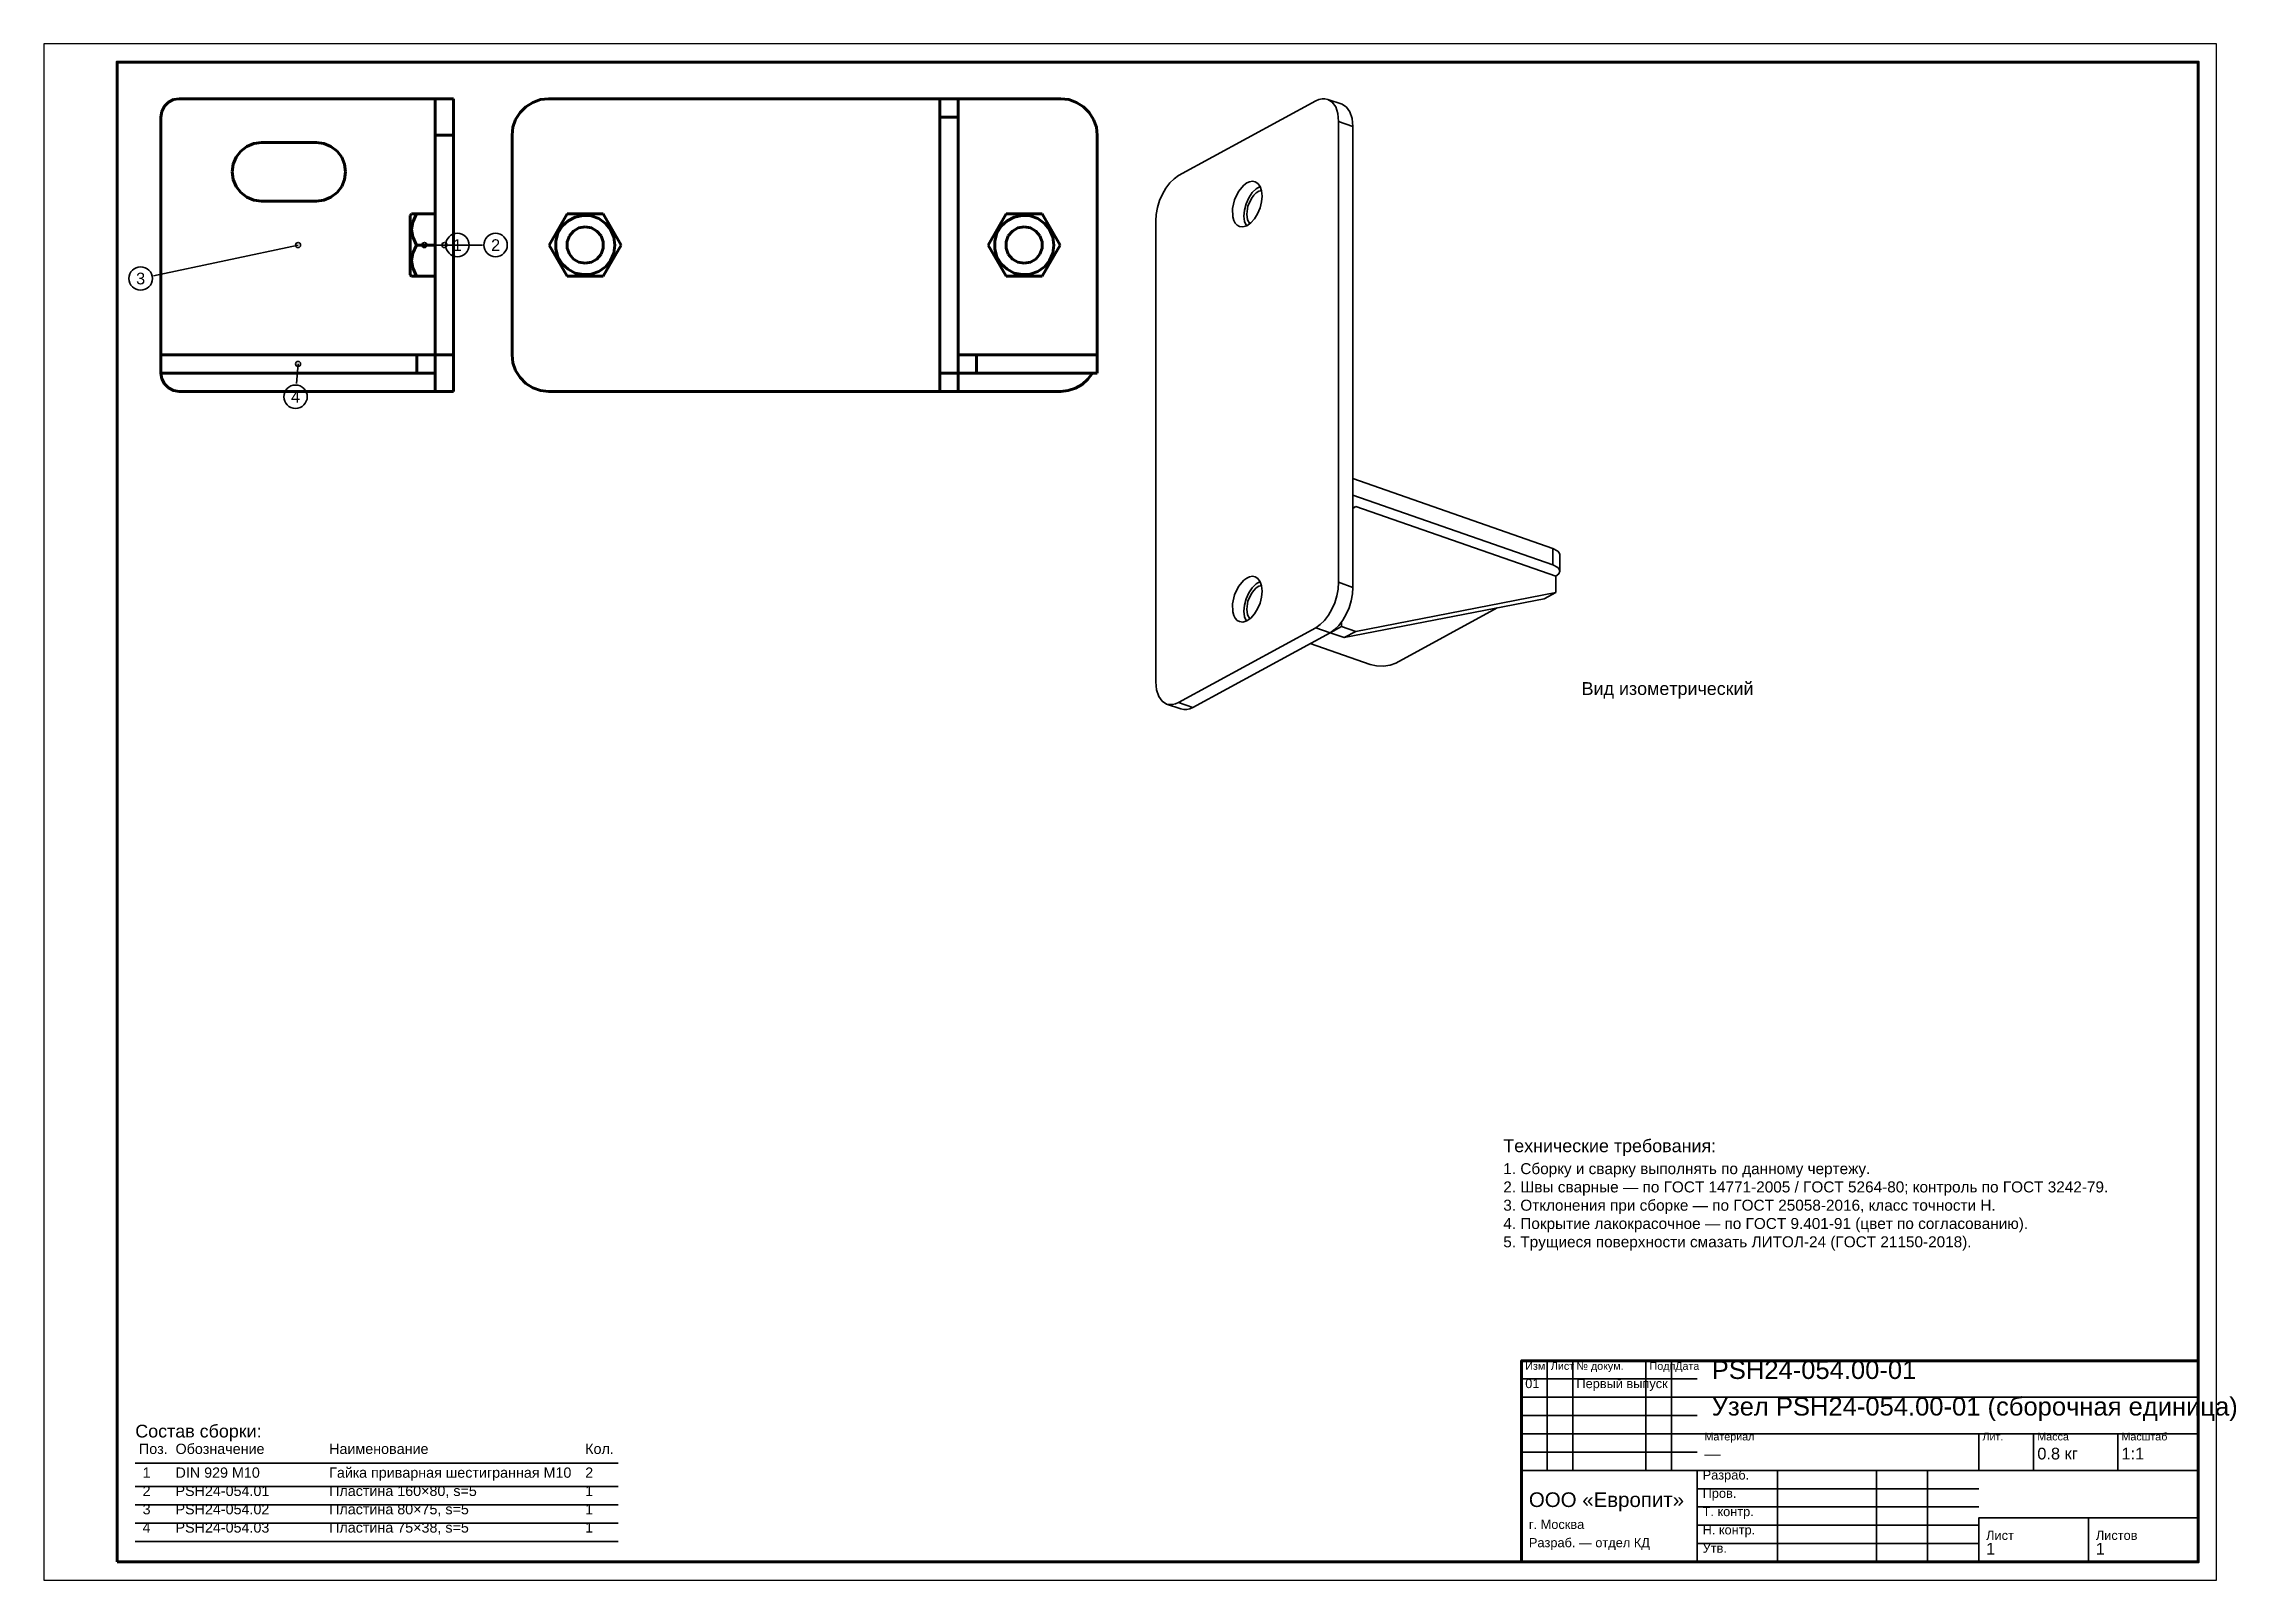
# Model space of a CAD drawing. Header units: millimetres. Extents: x 0 to 599, y 0 to 420.
import ezdxf
from ezdxf.enums import TextEntityAlignment as Align

# ---------------------------------------------------------------- set-up
doc = ezdxf.new("R2010")
doc.units = ezdxf.units.MM
doc.styles.add('GOST', font='Arial')

msp = doc.modelspace()

# ---------------------------------------------------------------- linework, layer by layer
at = {"color": 1, "lineweight": 70}
for p, q in [((32.95, 402.94), (32.24, 401.55)), ((34.06, 404.05), (32.95, 402.94)), ((35.45, 404.76), (34.06, 404.05)), ((37, 405), (35.45, 404.76)), ((107, 405), (37, 405)), ((107, 404.94), (107, 405)), ((112, 405), (107, 405)), ((107, 404.75), (107, 404.94)), ((107, 404.44), (107, 404.75)), ((107, 404.01), (107, 404.44)), ((107, 403.47), (107, 404.01)), ((107, 402.82), (107, 403.47)), ((107, 402.07), (107, 402.82)), ((107, 401.23), (107, 402.07)), ((112, 405), (112, 404.94)), ((112, 404.94), (112, 404.75)), ((112, 404.75), (112, 404.44)), ((112, 404.44), (112, 404.01)), ((112, 404.01), (112, 403.47)), ((112, 403.47), (112, 402.82)), ((112, 402.82), (112, 402.07)), ((112, 402.07), (112, 401.23)), ((131.77, 402.82), (130.18, 401.23)), ((133.66, 404.01), (131.77, 402.82)), ((135.77, 404.75), (133.66, 404.01)), ((138, 405), (135.77, 404.75)), ((245, 405), (138, 405)), ((245, 405), (250, 405)), ((245, 404.97), (245, 405)), ((245, 404.87), (245, 404.97)), ((245, 404.72), (245, 404.87)), ((245, 404.5), (245, 404.72)), ((245, 404.23), (245, 404.5)), ((245, 403.91), (245, 404.23)), ((245, 403.54), (245, 403.91)), ((245, 403.12), (245, 403.54)), ((245, 402.66), (245, 403.12)), ((245, 402.17), (245, 402.66)), ((245, 401.65), (245, 402.17)), ((245, 401.11), (245, 401.65)), ((278, 405), (250, 405)), ((250, 405), (250, 404.97)), ((250, 404.97), (250, 404.87)), ((250, 404.87), (250, 404.72)), ((250, 404.72), (250, 404.5)), ((250, 404.5), (250, 404.23)), ((250, 404.23), (250, 403.91)), ((250, 403.91), (250, 403.54)), ((250, 403.54), (250, 403.12)), ((250, 403.12), (250, 402.66)), ((250, 402.66), (250, 402.17)), ((250, 402.17), (250, 401.65)), ((250, 401.65), (250, 401.11)), ((280.23, 404.75), (278, 405)), ((282.34, 404.01), (280.23, 404.75)), ((284.23, 402.82), (282.34, 404.01)), ((285.82, 401.23), (284.23, 402.82)), ((32.24, 401.55), (32, 400)), ((32, 400), (32, 335)), ((107, 400.32), (107, 401.23)), ((107, 399.34), (107, 400.32)), ((107, 398.3), (107, 399.34)), ((107, 397.23), (107, 398.3)), ((107, 396.12), (107, 397.23)), ((107, 395), (107, 396.12)), ((112, 401.23), (112, 400.32)), ((112, 400.32), (112, 399.34)), ((112, 399.34), (112, 398.3)), ((112, 398.3), (112, 397.23)), ((112, 397.23), (112, 396.12)), ((112, 396.12), (112, 395)), ((128.25, 397.23), (128, 395)), ((128.99, 399.34), (128.25, 397.23)), ((130.18, 401.23), (128.99, 399.34)), ((245, 400.56), (245, 401.11)), ((245, 400), (245, 400.56)), ((245, 330), (245, 400)), ((245, 400), (250, 400)), ((250, 401.11), (250, 400.56)), ((250, 400.56), (250, 400)), ((250, 400), (250, 330)), ((287.01, 399.34), (285.82, 401.23)), ((287.75, 397.23), (287.01, 399.34)), ((288, 395), (287.75, 397.23)), ((53.84, 390.66), (52.57, 389)), ((55.5, 391.93), (53.84, 390.66)), ((57.43, 392.73), (55.5, 391.93)), ((59.5, 393), (57.43, 392.73)), ((74.5, 393), (59.5, 393)), ((76.57, 392.73), (74.5, 393)), ((78.5, 391.93), (76.57, 392.73)), ((80.16, 390.66), (78.5, 391.93)), ((81.43, 389), (80.16, 390.66)), ((107, 335), (107, 395)), ((112, 395), (107, 395)), ((112, 395), (112, 335)), ((128, 395), (128, 335)), ((288, 335), (288, 395)), ((51.77, 387.07), (51.5, 385)), ((51.5, 385), (51.77, 382.93)), ((52.57, 389), (51.77, 387.07)), ((82.23, 387.07), (81.43, 389)), ((82.5, 385), (82.23, 387.07)), ((82.23, 382.93), (82.5, 385)), ((51.77, 382.93), (52.57, 381)), ((52.57, 381), (53.84, 379.34)), ((53.84, 379.34), (55.5, 378.07)), ((55.5, 378.07), (57.43, 377.27)), ((76.57, 377.27), (78.5, 378.07)), ((78.5, 378.07), (80.16, 379.34)), ((80.16, 379.34), (81.43, 381)), ((81.43, 381), (82.23, 382.93)), ((57.43, 377.27), (59.5, 377)), ((59.5, 377), (74.5, 377)), ((74.5, 377), (76.57, 377.27)), ((100.15, 373.11), (100.54, 373.5)), ((100.15, 373.11), (100.15, 373.06)), ((100.15, 373.06), (100.15, 372.91)), ((100.15, 372.91), (100.15, 372.66)), ((100.15, 372.66), (100.15, 372.31)), ((100.15, 372.31), (100.15, 371.87)), ((100.15, 371.87), (100.15, 371.34)), ((100.85, 373.5), (100.54, 373.5)), ((100.54, 373.5), (100.85, 373.5)), ((101.25, 373.5), (100.85, 373.5)), ((100.85, 373.5), (101.25, 373.5)), ((100.85, 371.26), (101.85, 373.5)), ((101.85, 373.5), (101.25, 373.5)), ((101.25, 373.5), (101.85, 373.5)), ((101.85, 373.5), (107, 373.5)), ((143.09, 373.5), (138.19, 365)), ((141.71, 370.12), (143.32, 371.63)), ((152.91, 373.5), (143.09, 373.5)), ((143.32, 371.63), (145.28, 372.65)), ((145.28, 372.65), (147.45, 373.1)), ((147.45, 373.1), (149.65, 372.95)), ((149.65, 372.95), (151.73, 372.21)), ((151.73, 372.21), (153.54, 370.93)), ((157.81, 365), (152.91, 373.5)), ((263.09, 373.5), (258.19, 365)), ((261.71, 370.12), (263.32, 371.63)), ((272.91, 373.5), (263.09, 373.5)), ((263.32, 371.63), (265.28, 372.65)), ((265.28, 372.65), (267.45, 373.1)), ((267.45, 373.1), (269.65, 372.95)), ((269.65, 372.95), (271.73, 372.21)), ((271.73, 372.21), (273.54, 370.93)), ((277.81, 365), (272.91, 373.5)), ((100.15, 371.34), (100.15, 370.74)), ((100.15, 370.74), (100.15, 370.06)), ((100.15, 370.06), (100.15, 369.32)), ((100.15, 369.32), (100.15, 368.52)), ((100.15, 368.52), (100.15, 367.68)), ((100.15, 367.68), (100.15, 366.81)), ((100.15, 366.81), (100.15, 365.91)), ((100.15, 365.91), (100.15, 365)), ((100.54, 369.25), (100.85, 371.26)), ((100.85, 367.24), (100.54, 369.25)), ((101.85, 365), (100.85, 367.24)), ((139.96, 366.1), (140.56, 368.23)), ((139.96, 363.9), (139.96, 366.1)), ((140.56, 368.23), (141.71, 370.12)), ((143.08, 365.87), (143.67, 367.5)), ((143.08, 364.13), (143.08, 365.87)), ((143.67, 367.5), (144.79, 368.83)), ((144.79, 368.83), (146.29, 369.7)), ((146.29, 369.7), (148, 370)), ((148, 370), (149.71, 369.7)), ((149.71, 369.7), (151.21, 368.83)), ((151.21, 368.83), (152.33, 367.5)), ((152.33, 367.5), (152.92, 365.87)), ((152.92, 365.87), (152.92, 364.13)), ((153.54, 370.93), (154.93, 369.22)), ((154.93, 369.22), (155.81, 367.19)), ((155.81, 367.19), (156.11, 365)), ((259.96, 366.1), (260.56, 368.23)), ((259.96, 363.9), (259.96, 366.1)), ((260.56, 368.23), (261.71, 370.12)), ((263.08, 365.87), (263.67, 367.5)), ((263.08, 364.13), (263.08, 365.87)), ((263.67, 367.5), (264.79, 368.83)), ((264.79, 368.83), (266.29, 369.7)), ((266.29, 369.7), (268, 370)), ((268, 370), (269.71, 369.7)), ((269.71, 369.7), (271.21, 368.83)), ((271.21, 368.83), (272.33, 367.5)), ((272.33, 367.5), (272.92, 365.87)), ((272.92, 365.87), (272.92, 364.13)), ((273.54, 370.93), (274.93, 369.22)), ((274.93, 369.22), (275.81, 367.19)), ((275.81, 367.19), (276.11, 365)), ((100.15, 365), (100.15, 364.09)), ((100.15, 364.09), (100.15, 363.19)), ((100.15, 363.19), (100.15, 362.32)), ((100.15, 362.32), (100.15, 361.48)), ((100.15, 361.48), (100.15, 360.68)), ((100.15, 360.68), (100.15, 359.94)), ((100.15, 359.94), (100.15, 359.26)), ((100.54, 360.75), (100.85, 362.76)), ((100.85, 358.74), (100.54, 360.75)), ((100.85, 362.76), (101.85, 365)), ((101.85, 365), (107, 365)), ((138.19, 365), (143.09, 356.5)), ((140.56, 361.77), (139.96, 363.9)), ((141.71, 359.88), (140.56, 361.77)), ((143.32, 358.37), (141.71, 359.88)), ((143.67, 362.5), (143.08, 364.13)), ((144.79, 361.17), (143.67, 362.5)), ((146.29, 360.3), (144.79, 361.17)), ((148, 360), (146.29, 360.3)), ((149.71, 360.3), (148, 360)), ((151.21, 361.17), (149.71, 360.3)), ((152.33, 362.5), (151.21, 361.17)), ((152.92, 364.13), (152.33, 362.5)), ((152.91, 356.5), (157.81, 365)), ((154.93, 360.78), (153.54, 359.07)), ((155.81, 362.81), (154.93, 360.78)), ((156.11, 365), (155.81, 362.81)), ((258.19, 365), (263.09, 356.5)), ((260.56, 361.77), (259.96, 363.9)), ((261.71, 359.88), (260.56, 361.77)), ((263.32, 358.37), (261.71, 359.88)), ((263.67, 362.5), (263.08, 364.13)), ((264.79, 361.17), (263.67, 362.5)), ((266.29, 360.3), (264.79, 361.17)), ((268, 360), (266.29, 360.3)), ((269.71, 360.3), (268, 360)), ((271.21, 361.17), (269.71, 360.3)), ((272.33, 362.5), (271.21, 361.17)), ((272.92, 364.13), (272.33, 362.5)), ((272.91, 356.5), (277.81, 365)), ((274.93, 360.78), (273.54, 359.07)), ((275.81, 362.81), (274.93, 360.78)), ((276.11, 365), (275.81, 362.81)), ((100.15, 359.26), (100.15, 358.66)), ((100.15, 358.66), (100.15, 358.13)), ((100.15, 358.13), (100.15, 357.69)), ((100.15, 357.69), (100.15, 357.34)), ((100.15, 357.34), (100.15, 357.09)), ((100.15, 357.09), (100.15, 356.94)), ((100.15, 356.94), (100.15, 356.89)), ((100.15, 356.89), (100.54, 356.5)), ((100.85, 356.5), (100.54, 356.5)), ((100.54, 356.5), (100.85, 356.5)), ((101.85, 356.5), (100.85, 358.74)), ((101.25, 356.5), (100.85, 356.5)), ((100.85, 356.5), (101.25, 356.5)), ((101.85, 356.5), (101.25, 356.5)), ((101.25, 356.5), (101.85, 356.5)), ((101.85, 356.5), (107, 356.5)), ((143.09, 356.5), (152.91, 356.5)), ((145.28, 357.35), (143.32, 358.37)), ((147.45, 356.9), (145.28, 357.35)), ((149.65, 357.05), (147.45, 356.9)), ((151.73, 357.79), (149.65, 357.05)), ((153.54, 359.07), (151.73, 357.79)), ((263.09, 356.5), (272.91, 356.5)), ((265.28, 357.35), (263.32, 358.37)), ((267.45, 356.9), (265.28, 357.35)), ((269.65, 357.05), (267.45, 356.9)), ((271.73, 357.79), (269.65, 357.05)), ((273.54, 359.07), (271.73, 357.79)), ((32, 330), (32, 335)), ((32, 335), (102, 335)), ((32, 330), (32.24, 328.45)), ((102, 330), (32, 330)), ((102, 330), (102, 335)), ((102, 335), (107, 335)), ((107, 330), (102, 330)), ((107, 330), (107, 335)), ((112, 335), (107, 335)), ((107, 329.37), (107, 330)), ((112, 335), (112, 333.88)), ((112, 333.88), (112, 332.77)), ((112, 332.77), (112, 331.7)), ((112, 331.7), (112, 330.66)), ((112, 330.66), (112, 329.68)), ((112, 329.68), (112, 328.77)), ((128, 335), (128.25, 332.77)), ((128.25, 332.77), (128.99, 330.66)), ((128.99, 330.66), (130.18, 328.77)), ((245, 329.44), (245, 330)), ((245, 330), (250, 330)), ((250, 335), (255, 335)), ((250, 330), (250, 335)), ((250, 330), (250, 329.44)), ((255, 330), (250, 330)), ((255, 330), (255, 335)), ((255, 335), (288, 335)), ((288, 330), (255, 330)), ((285.43, 328.31), (286.66, 330)), ((288, 330), (288, 335)), ((32.24, 328.45), (32.95, 327.06)), ((32.95, 327.06), (34.06, 325.95)), ((34.06, 325.95), (35.45, 325.24)), ((35.45, 325.24), (37, 325)), ((37, 325), (107, 325)), ((107, 328.77), (107, 329.37)), ((107, 328.2), (107, 328.77)), ((107, 327.67), (107, 328.2)), ((107, 327.18), (107, 327.67)), ((107, 326.74), (107, 327.18)), ((107, 326.34), (107, 326.74)), ((107, 325.99), (107, 326.34)), ((107, 325.69), (107, 325.99)), ((107, 325.44), (107, 325.69)), ((107, 325.25), (107, 325.44)), ((107, 325.11), (107, 325.25)), ((107, 325.03), (107, 325.11)), ((107, 325), (107, 325.03)), ((112, 325), (107, 325)), ((112, 328.77), (112, 327.93)), ((112, 327.93), (112, 327.18)), ((112, 327.18), (112, 326.53)), ((112, 326.53), (112, 325.99)), ((112, 325.99), (112, 325.56)), ((112, 325.56), (112, 325.25)), ((112, 325.25), (112, 325.06)), ((112, 325.06), (112, 325)), ((130.18, 328.77), (131.77, 327.18)), ((131.77, 327.18), (133.66, 325.99)), ((133.66, 325.99), (135.77, 325.25)), ((135.77, 325.25), (138, 325)), ((138, 325), (245, 325)), ((245, 328.89), (245, 329.44)), ((245, 328.35), (245, 328.89)), ((245, 327.83), (245, 328.35)), ((245, 327.34), (245, 327.83)), ((245, 326.88), (245, 327.34)), ((245, 326.46), (245, 326.88)), ((245, 326.09), (245, 326.46)), ((245, 325.77), (245, 326.09)), ((245, 325.5), (245, 325.77)), ((245, 325.28), (245, 325.5)), ((245, 325.13), (245, 325.28)), ((245, 325.03), (245, 325.13)), ((245, 325), (245, 325.03)), ((245, 325), (250, 325)), ((250, 329.44), (250, 328.89)), ((250, 328.89), (250, 328.35)), ((250, 328.35), (250, 327.83)), ((250, 327.83), (250, 327.34)), ((250, 327.34), (250, 326.88)), ((250, 326.88), (250, 326.46)), ((250, 326.46), (250, 326.09)), ((250, 326.09), (250, 325.77)), ((250, 325.77), (250, 325.5)), ((250, 325.5), (250, 325.28)), ((250, 325.28), (250, 325.13)), ((250, 325.13), (250, 325.03)), ((250, 325.03), (250, 325)), ((250, 325), (278, 325)), ((278, 325), (280.08, 325.22)), ((280.08, 325.22), (282.07, 325.86)), ((282.07, 325.86), (283.88, 326.91)), ((283.88, 326.91), (285.43, 328.31))]:
    msp.add_line(p, q, dxfattribs=at)
at = {"color": 1, "lineweight": 35}
for p, q in [((347.73, 404.39), (310.25, 383.98)), ((348.59, 404.78), (347.73, 404.39)), ((349.44, 404.98), (348.59, 404.78)), ((350.25, 405), (349.44, 404.98)), ((351.02, 404.83), (350.25, 405)), ((352.25, 404.07), (351.02, 404.83)), ((351.02, 404.83), (354.92, 403.47)), ((353.19, 402.74), (352.25, 404.07)), ((353.78, 400.95), (353.19, 402.74)), ((354.92, 403.47), (356.15, 402.71)), ((356.15, 402.71), (357.09, 401.38)), ((353.98, 398.79), (353.78, 400.95)), ((353.98, 272.79), (353.98, 398.79)), ((353.98, 398.79), (357.88, 397.43)), ((357.09, 401.38), (357.68, 399.59)), ((357.68, 399.59), (357.88, 397.43)), ((357.88, 397.43), (357.88, 271.42)), ((310.25, 383.98), (309.03, 383.14)), ((305.83, 378.93), (305.05, 377.15)), ((306.78, 380.57), (305.83, 378.93)), ((307.86, 381.99), (306.78, 380.57)), ((309.03, 383.14), (307.86, 381.99)), ((326.62, 379.64), (325.54, 377.39)), ((328.06, 381.37), (326.62, 379.64)), ((328.85, 381.96), (328.06, 381.37)), ((328.68, 376.29), (329.4, 377.92)), ((329.64, 382.31), (328.85, 381.96)), ((330.13, 377.73), (329.2, 375.63)), ((329.4, 377.92), (330.33, 379.32)), ((330.41, 382.44), (329.64, 382.31)), ((330.76, 378.59), (330.13, 377.73)), ((330.33, 379.32), (331.4, 380.37)), ((331.13, 382.32), (330.41, 382.44)), ((331.45, 379.27), (330.76, 378.59)), ((331.93, 381.82), (331.13, 382.32)), ((331.4, 380.37), (332.52, 381)), ((332.17, 379.73), (331.45, 379.27)), ((332.54, 380.96), (331.93, 381.82)), ((332.89, 379.93), (332.17, 379.73)), ((332.92, 379.79), (332.54, 380.96)), ((332.91, 376.78), (333.05, 378.4)), ((333.05, 378.4), (332.92, 379.79)), ((304.12, 373.39), (304, 371.57)), ((304.48, 375.28), (304.12, 373.39)), ((305.05, 377.15), (304.48, 375.28)), ((325.54, 377.39), (324.98, 374.95)), ((324.98, 374.95), (325.03, 372.69)), ((325.03, 372.69), (325.29, 371.75)), ((325.29, 371.75), (325.69, 370.97)), ((328.09, 372.89), (328.23, 374.57)), ((328.27, 371.4), (328.09, 372.89)), ((328.23, 374.57), (328.68, 376.29)), ((329.2, 375.63), (328.87, 373.43)), ((328.87, 373.43), (329.09, 371.9)), ((329.09, 371.9), (329.71, 370.82)), ((329.96, 371.03), (330.96, 372.15)), ((330.96, 372.15), (331.83, 373.54)), ((331.83, 373.54), (332.49, 375.13)), ((332.49, 375.13), (332.91, 376.78)), ((304, 371.57), (304, 245.56)), ((325.69, 370.97), (326.22, 370.4)), ((326.22, 370.4), (326.85, 370.05)), ((326.85, 370.05), (327.83, 369.95)), ((327.83, 369.95), (328.89, 370.28)), ((328.76, 370.22), (328.27, 371.4)), ((328.89, 370.28), (329.96, 371.03)), ((357.88, 301.13), (357.88, 296.63)), ((357.88, 301.13), (412.54, 282.07)), ((412.54, 277.57), (357.88, 296.63)), ((358.66, 293.56), (357.88, 293.14)), ((358.66, 293.56), (357.88, 292.94)), ((413.32, 274.51), (358.66, 293.56)), ((412.54, 282.07), (413.92, 281.31)), ((412.54, 282.07), (412.54, 277.57)), ((413.92, 276.81), (412.54, 277.57)), ((413.92, 281.31), (414.29, 280.85)), ((414.29, 276.35), (413.92, 276.81)), ((414.14, 275.15), (414.42, 275.87)), ((414.29, 280.85), (414.42, 280.37)), ((414.42, 275.87), (414.29, 276.35)), ((414.42, 280.37), (414.42, 275.87)), ((326.62, 271.64), (325.54, 269.38)), ((328.06, 273.37), (326.62, 271.64)), ((328.85, 273.95), (328.06, 273.37)), ((328.68, 268.28), (329.4, 269.91)), ((329.64, 274.31), (328.85, 273.95)), ((330.13, 269.72), (329.2, 267.63)), ((329.4, 269.91), (330.33, 271.31)), ((330.41, 274.43), (329.64, 274.31)), ((330.76, 270.58), (330.13, 269.72)), ((330.33, 271.31), (331.4, 272.36)), ((331.13, 274.31), (330.41, 274.43)), ((331.45, 271.26), (330.76, 270.58)), ((331.93, 273.81), (331.13, 274.31)), ((331.4, 272.36), (332.52, 272.99)), ((332.17, 271.72), (331.45, 271.26)), ((332.54, 272.95), (331.93, 273.81)), ((332.89, 271.93), (332.17, 271.72)), ((332.92, 271.79), (332.54, 272.95)), ((332.91, 268.77), (333.05, 270.39)), ((333.05, 270.39), (332.92, 271.79)), ((353.5, 269.08), (353.86, 270.96)), ((353.86, 270.96), (353.98, 272.79)), ((353.98, 272.79), (357.88, 271.42)), ((357.88, 271.42), (357.76, 269.6)), ((358.66, 259.36), (413.32, 270.01)), ((413.32, 270.01), (410.2, 268.31)), ((413.32, 274.51), (414.14, 275.15)), ((413.32, 270.01), (413.32, 274.51)), ((325.54, 269.38), (324.98, 266.94)), ((324.98, 266.94), (325.03, 264.69)), ((325.03, 264.69), (325.29, 263.74)), ((325.29, 263.74), (325.69, 262.97)), ((328.09, 264.89), (328.23, 266.56)), ((328.27, 263.4), (328.09, 264.89)), ((328.23, 266.56), (328.68, 268.28)), ((329.2, 267.63), (328.87, 265.43)), ((328.87, 265.43), (329.09, 263.89)), ((329.09, 263.89), (329.71, 262.81)), ((329.96, 263.03), (330.96, 264.14)), ((330.96, 264.14), (331.83, 265.54)), ((331.83, 265.54), (332.49, 267.12)), ((332.49, 267.12), (332.91, 268.77)), ((350.12, 262.37), (351.2, 263.79)), ((351.2, 263.79), (352.15, 265.42)), ((352.15, 265.42), (352.92, 267.21)), ((352.92, 267.21), (353.5, 269.08)), ((356.05, 264.06), (355.1, 262.43)), ((410.2, 268.31), (355.54, 257.66)), ((356.83, 265.85), (356.05, 264.06)), ((357.4, 267.72), (356.83, 265.85)), ((357.76, 269.6), (357.4, 267.72)), ((369.59, 250.69), (397.34, 265.8)), ((310.25, 239.97), (347.73, 260.38)), ((351.63, 259.02), (314.15, 238.61)), ((325.69, 262.97), (326.22, 262.39)), ((326.22, 262.39), (326.85, 262.04)), ((326.85, 262.04), (327.83, 261.94)), ((327.83, 261.94), (328.89, 262.27)), ((328.76, 262.21), (328.27, 263.4)), ((328.89, 262.27), (329.96, 263.03)), ((347.73, 260.38), (348.95, 261.22)), ((347.73, 260.38), (351.63, 259.02)), ((348.95, 261.22), (350.12, 262.37)), ((354.76, 260.72), (351.63, 259.02)), ((352.85, 259.86), (351.63, 259.02)), ((355.54, 257.66), (351.63, 259.02)), ((354.02, 261.01), (352.85, 259.86)), ((355.1, 262.43), (354.02, 261.01)), ((354.76, 261.93), (354.76, 260.72)), ((354.76, 260.72), (358.66, 259.36)), ((358.66, 259.36), (355.54, 257.66)), ((346.19, 256.06), (362.57, 250.35)), ((362.57, 250.35), (364.3, 249.96)), ((364.3, 249.96), (366.24, 249.89)), ((366.24, 249.89), (368.1, 250.14)), ((368.1, 250.14), (369.59, 250.69)), ((304, 245.56), (304.2, 243.41)), ((304.2, 243.41), (304.79, 241.62)), ((304.79, 241.62), (305.73, 240.29)), ((305.73, 240.29), (306.96, 239.52)), ((309.38, 239.58), (310.25, 239.97)), ((310.25, 239.97), (314.15, 238.61)), ((306.96, 239.52), (307.72, 239.36)), ((306.96, 239.52), (310.86, 238.16)), ((307.72, 239.36), (308.54, 239.38)), ((308.54, 239.38), (309.38, 239.58)), ((311.63, 238), (310.86, 238.16)), ((312.44, 238.02), (311.63, 238)), ((313.29, 238.22), (312.44, 238.02)), ((314.15, 238.61), (313.29, 238.22))]:
    msp.add_line(p, q, dxfattribs=at)
at = {"color": 7, "lineweight": 35}
for p, q in [((29.98, 356.6), (69.5, 365)), ((109.46, 365), (104.06, 365)), ((119.9, 365), (109.5, 365)), ((69.09, 327.12), (69.5, 332.5)), ((411, 30), (411, 60)), ((418, 30), (418, 60)), ((438, 30), (438, 60)), ((445, 30), (445, 60)), ((404, 55), (452, 55)), ((404, 50), (452, 50)), ((452, 50), (589, 50)), ((404, 45), (452, 45)), ((404, 40), (452, 40)), ((452, 40), (589, 40)), ((529, 30), (529, 40)), ((544, 30), (544, 40)), ((567, 30), (567, 40)), ((404, 35), (452, 35)), ((404, 30), (452, 30)), ((452, 30), (589, 30)), ((474, 5), (474, 30)), ((501, 5), (501, 30)), ((515, 5), (515, 30)), ((452, 25), (529, 25)), ((452, 20), (529, 20)), ((452, 15), (529, 15)), ((529, 17), (589, 17)), ((452, 10), (529, 10))]:
    msp.add_line(p, q, dxfattribs=at)
at = {"color": 8, "lineweight": 35}
for p, q in [((25, 32), (157, 32)), ((25, 25.6), (157, 25.6)), ((25, 20.6), (157, 20.6)), ((25, 15.6), (157, 15.6)), ((25, 10.6), (157, 10.6))]:
    msp.add_line(p, q, dxfattribs=at)
at = {"color": 7, "lineweight": 25}
msp.add_lwpolyline([(0, 0), (594, 0), (594, 420), (0, 420)], close=True, dxfattribs=at)
at = {"color": 7, "lineweight": 70}
for points in [[(20, 5), (589, 5), (589, 415), (20, 415)], [(404, 5), (589, 5), (589, 60), (404, 60)]]:
    msp.add_lwpolyline(points, close=True, dxfattribs=at)
at = {"color": 7, "lineweight": 35}
for points in [[(404, 5), (452, 5), (452, 30), (404, 30)], [(529, 5), (559, 5), (559, 17), (529, 17)], [(559, 5), (589, 5), (589, 17), (559, 17)]]:
    msp.add_lwpolyline(points, close=True, dxfattribs=at)
for centre, radius in [((69.5, 365), 0.7), ((104.06, 365), 0.7), ((109.5, 365), 0.7), ((113.06, 365), 3.2), ((123.5, 365), 3.2), ((26.46, 355.85), 3.2), ((69.5, 332.5), 0.7), ((68.81, 323.53), 3.2)]:
    msp.add_circle(centre, radius, dxfattribs=at)

# ---------------------------------------------------------------- texts
at = {"color": 7, "style": 'GOST'}
for s, p in [('1', (113.06, 365)), ('2', (123.5, 365)), ('3', (26.46, 355.85)), ('4', (68.81, 323.53))]:
    msp.add_text(s, height=3.2, dxfattribs=at).set_placement(p, align=Align.MIDDLE)
at = {"color": 3, "style": 'GOST'}
for s, height, p in [('Вид изометрический', 3.5, (420.42, 242)), ('Технические требования:', 3.5, (399, 117)), ('1. Сборку и сварку выполнять по данному чертежу.', 3, (399, 111)), ('2. Швы сварные — по ГОСТ 14771-2005 / ГОСТ 5264-80; контроль по ГОСТ 3242-79.', 3, (399, 106)), ('3. Отклонения при сборке — по ГОСТ 25058-2016, класс точности Н.', 3, (399, 101)), ('4. Покрытие лакокрасочное — по ГОСТ 9.401-91 (цвет по согласованию).', 3, (399, 96)), ('5. Трущиеся поверхности смазать ЛИТОЛ-24 (ГОСТ 21150-2018).', 3, (399, 91)), ('PSH24-054.00-01', 5, (456, 55)), ('01', 2.5, (405, 52.5)), ('Изм.', 2.1, (405, 57.5)), ('Лист', 2.1, (412, 57.5)), ('№ докум.', 2.1, (419, 57.5)), ('Первый выпуск', 2.5, (419, 52.5)), ('Подп.', 2.1, (439, 57.5)), ('Дата', 2.1, (446, 57.5)), ('Узел PSH24-054.00-01 (сборочная единица)', 5, (456, 45)), ('Состав сборки:', 3.5, (25, 39)), ('Поз.', 2.8, (26, 34.5)), ('Обозначение', 2.8, (36, 34.5)), ('Наименование', 2.8, (78, 34.5)), ('Кол.', 2.8, (148, 34.5)), ('Материал', 2.1, (454, 38.2)), ('Лит.', 2.1, (530, 38.2)), ('0.8 кг', 3.2, (545, 33)), ('Масса', 2.1, (545, 38.2)), ('Масштаб', 2.1, (568, 38.2)), ('1:1', 3.2, (568, 33)), ('1', 2.8, (27, 28)), ('DIN 929 M10', 2.8, (36, 28)), ('Гайка приварная шестигранная М10', 2.8, (78, 28)), ('2', 2.8, (148, 28)), ('Разраб.', 2.5, (453.5, 27.5)), ('—', 3.2, (454, 33)), ('2', 2.8, (27, 23)), ('PSH24-054.01', 2.8, (36, 23)), ('Пластина 160×80, s=5', 2.8, (78, 23)), ('1', 2.8, (148, 23)), ('ООО «Европит»', 4, (406, 20)), ('Пров.', 2.5, (453.5, 22.5)), ('3', 2.8, (27, 18)), ('PSH24-054.02', 2.8, (36, 18)), ('Пластина 80×75, s=5', 2.8, (78, 18)), ('1', 2.8, (148, 18)), ('Т. контр.', 2.5, (453.5, 17.5)), ('4', 2.8, (27, 13)), ('PSH24-054.03', 2.8, (36, 13)), ('Пластина 75×38, s=5', 2.8, (78, 13)), ('1', 2.8, (148, 13)), ('г. Москва', 2.5, (406, 14)), ('Н. контр.', 2.5, (453.5, 12.5)), ('Лист', 2.5, (531, 11)), ('Листов', 2.5, (561, 11)), ('Разраб. — отдел КД', 2.5, (406, 9)), ('Утв.', 2.5, (453.5, 7.5)), ('1', 3.2, (531, 7)), ('1', 3.2, (561, 7))]:
    msp.add_text(s, height=height, dxfattribs=at).set_placement(p)

doc.saveas('drawing.dxf')
